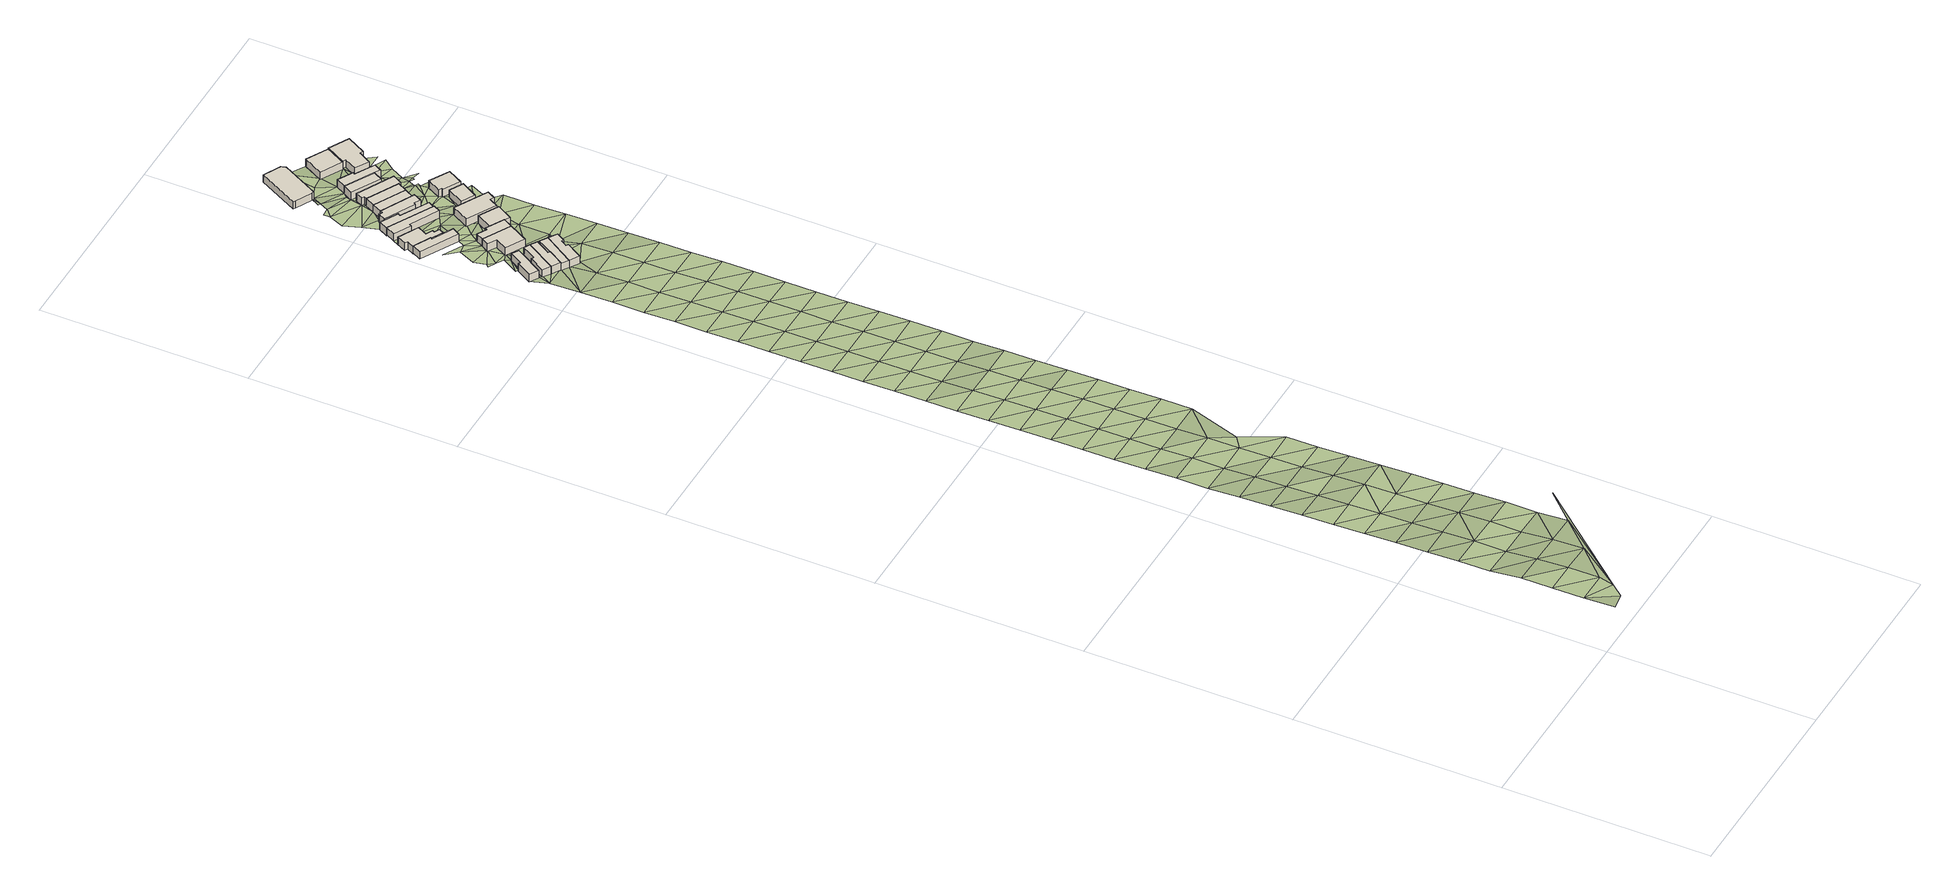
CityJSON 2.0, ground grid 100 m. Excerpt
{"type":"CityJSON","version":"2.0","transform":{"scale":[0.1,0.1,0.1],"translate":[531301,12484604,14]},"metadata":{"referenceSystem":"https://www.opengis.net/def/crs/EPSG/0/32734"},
"CityObjects":{
"building1":{"type":"Building","attributes":{"address":"26 Dove Street Salt River Cape Town","building":"house","building:levels":1,"building_height":4.1,"plus_code":"4FRW3F87+RGH","ground_height":17.75,"roof_height":21.85},"geometry":[{"type":"Solid","lod":"1","boundaries":[[[[0,1,2,3]],[[1,4,5,2]],[[4,6,7,5]],[[6,8,9,7]],[[8,10,11,9]],[[10,0,3,11]],[[3,2,5,7,9,11]],[[10,8,6,4,1,0]]]]}]},
"building2":{"type":"Building","attributes":{"address":"24 Dove Street Salt River Cape Town","building":"house","building:levels":1,"building_height":4.1,"plus_code":"4FRW3F87+RH6","ground_height":17.75,"roof_height":21.85},"geometry":[{"type":"Solid","lod":"1","boundaries":[[[[12,13,14,15]],[[13,16,17,14]],[[16,18,19,17]],[[18,20,21,19]],[[20,22,23,21]],[[22,12,15,23]],[[15,14,17,19,21,23]],[[22,20,18,16,13,12]]]]}]},
"building3":{"type":"Building","attributes":{"address":"22 Dove Street Salt River Cape Town","building":"house","building:levels":1,"building_height":4.1,"plus_code":"4FRW3F87+RHH","ground_height":17.75,"roof_height":21.85},"geometry":[{"type":"Solid","lod":"1","boundaries":[[[[12,24,25,15]],[[24,26,27,25]],[[26,28,29,27]],[[28,30,31,29]],[[30,13,14,31]],[[13,12,15,14]],[[15,25,27,29,31,14]],[[13,30,28,26,24,12]]]]}]},
"building4":{"type":"Building","attributes":{"address":"63 Kingsley Road Salt River Cape Town","building":"house","building:levels":1,"building_height":4.1,"plus_code":"4FRW3F87+XGH","ground_height":16.75,"roof_height":20.85},"geometry":[{"type":"Solid","lod":"1","boundaries":[[[[32,33,34,35]],[[33,36,37,34]],[[36,38,39,37]],[[38,40,41,39]],[[40,42,43,41]],[[42,32,35,43]],[[35,34,37,39,41,43]],[[42,40,38,36,33,32]]]]}]},
"building5":{"type":"Building","attributes":{"address":"20 Dove Street Salt River Cape Town","building":"house","building:levels":1,"building_height":4.1,"plus_code":"4FRW3F87+QHX","ground_height":17.41,"roof_height":21.51},"geometry":[{"type":"Solid","lod":"1","boundaries":[[[[44,45,46,47]],[[45,48,49,46]],[[48,50,51,49]],[[50,52,53,51]],[[52,44,47,53]],[[47,46,49,51,53]],[[52,50,48,45,44]]]]}]},
"building6":{"type":"Building","attributes":{"address":"61 Kingsley Road Salt River Cape Town","building":"house","building:levels":1,"building_height":4.1,"plus_code":"4FRW3F97+2G8","ground_height":16.19,"roof_height":20.29},"geometry":[{"type":"Solid","lod":"1","boundaries":[[[[54,55,56,57]],[[55,58,59,56]],[[58,60,61,59]],[[60,62,63,61]],[[62,64,65,63]],[[64,66,67,65]],[[66,68,69,67]],[[68,70,71,69]],[[70,72,73,71]],[[72,74,75,73]],[[74,54,57,75]],[[57,56,59,61,63,65,67,69,71,73,75]],[[74,72,70,68,66,64,62,60,58,55,54]]]]}]},
"building7":{"type":"Building","attributes":{"address":"18 Dove Street Salt River Cape Town","building":"house","building:levels":1,"building_height":4.1,"plus_code":"4FRW3F87+QJV","ground_height":17.41,"roof_height":21.51},"geometry":[{"type":"Solid","lod":"1","boundaries":[[[[45,76,77,46]],[[76,78,79,77]],[[78,80,81,79]],[[80,82,83,81]],[[82,84,85,83]],[[84,86,87,85]],[[86,48,49,87]],[[48,45,46,49]],[[46,77,79,81,83,85,87,49]],[[48,86,84,82,80,78,76,45]]]]}]},
"building8":{"type":"Building","attributes":{"address":"46 Chatham Road Salt River Cape Town","building":"house","building:levels":1,"building_height":4.1,"plus_code":"4FRW3F87+VJJ","ground_height":17.03,"roof_height":21.13},"geometry":[{"type":"Solid","lod":"1","boundaries":[[[[88,89,90,91]],[[89,92,93,90]],[[92,94,95,93]],[[94,96,97,95]],[[96,98,99,97]],[[98,88,91,99]],[[91,90,93,95,97,99]],[[98,96,94,92,89,88]]]]}]},
"building9":{"type":"Building","attributes":{"address":"44 Chatham Road Salt River Cape Town","building":"house","building:levels":1,"building_height":4.1,"plus_code":"4FRW3F87+WJ2","ground_height":17.03,"roof_height":21.13},"geometry":[{"type":"Solid","lod":"1","boundaries":[[[[88,100,101,91]],[[100,102,103,101]],[[102,104,105,103]],[[104,106,107,105]],[[106,108,109,107]],[[108,89,90,109]],[[89,88,91,90]],[[91,101,103,105,107,109,90]],[[89,108,106,104,102,100,88]]]]}]},
"building10":{"type":"Building","attributes":{"address":"59 Kingsley Road Salt River Cape Town","building":"house","building:levels":1,"building_height":4.1,"plus_code":"4FRW3F97+2HJ","ground_height":16.19,"roof_height":20.29},"geometry":[{"type":"Solid","lod":"1","boundaries":[[[[110,111,112,113]],[[111,114,115,112]],[[114,116,117,115]],[[116,118,119,117]],[[118,120,121,119]],[[120,110,113,121]],[[113,112,115,117,119,121]],[[120,118,116,114,111,110]]]]}]},
"building11":{"type":"Building","attributes":{"address":"57 Kingsley Road Salt River Cape Town","building":"house","building:levels":1,"building_height":4.1,"plus_code":"4FRW3F97+2HX","ground_height":15.47,"roof_height":19.57},"geometry":[{"type":"Solid","lod":"1","boundaries":[[[[122,123,124,125]],[[123,126,127,124]],[[126,128,129,127]],[[128,130,131,129]],[[130,132,133,131]],[[132,122,125,133]],[[125,124,127,129,131,133]],[[132,130,128,126,123,122]]]]}]},
"building12":{"type":"Building","attributes":{"address":"42A Chatham Road Salt River Cape Town","building":"house","building:levels":1,"building_height":4.1,"plus_code":"4FRW3F87+WJH","ground_height":16.65,"roof_height":20.75},"geometry":[{"type":"Solid","lod":"1","boundaries":[[[[134,135,136,137]],[[135,138,139,136]],[[138,140,141,139]],[[140,142,143,141]],[[142,134,137,143]],[[137,136,139,141,143]],[[142,140,138,135,134]]]]}]},
"building13":{"type":"Building","attributes":{"address":"55 Kingsley Road Salt River Cape Town","building":"house","building:levels":1,"building_height":4.1,"plus_code":"4FRW3F97+3H9","ground_height":15.11,"roof_height":19.21},"geometry":[{"type":"Solid","lod":"1","boundaries":[[[[144,145,146,147]],[[145,148,149,146]],[[148,150,151,149]],[[150,152,153,151]],[[152,154,155,153]],[[154,156,157,155]],[[156,158,159,157]],[[158,160,161,159]],[[160,144,147,161]],[[147,146,149,151,153,155,157,159,161]],[[160,158,156,154,152,150,148,145,144]]]]}]},
"building14":{"type":"Building","attributes":{"address":"53 Kingsley Road Salt River Cape Town","building":"house","building:levels":1,"building_height":4.1,"plus_code":"4FRW3F97+3JM","ground_height":15.11,"roof_height":19.21},"geometry":[{"type":"Solid","lod":"1","boundaries":[[[[162,144,147,163]],[[144,160,161,147]],[[160,164,165,161]],[[164,162,163,165]],[[163,147,161,165]],[[164,160,144,162]]]]}]},
"building15":{"type":"Building","attributes":{"address":"42 Chatham Road Salt River Cape Town","building":"house","building:levels":1,"building_height":4.1,"plus_code":"4FRW3F87+XJH","ground_height":16.21,"roof_height":20.31},"geometry":[{"type":"Solid","lod":"1","boundaries":[[[[166,167,168,169]],[[167,170,171,168]],[[170,172,173,171]],[[172,174,175,173]],[[174,176,177,175]],[[176,166,169,177]],[[169,168,171,173,175,177]],[[176,174,172,170,167,166]]]]}]},
"building16":{"type":"Building","attributes":{"address":"51 Kingsley Road Salt River Cape Town","building":"house","building:levels":1,"building_height":4.1,"plus_code":"4FRW3F97+3JV","ground_height":15.11,"roof_height":19.21},"geometry":[{"type":"Solid","lod":"1","boundaries":[[[[178,162,163,179]],[[162,164,165,163]],[[164,180,181,165]],[[180,178,179,181]],[[179,163,165,181]],[[180,164,162,178]]]]}]},
"building17":{"type":"Building","attributes":{"address":"60 Kingsley Road Salt River Cape Town","building":"terrace","building:levels":1,"building:units":"3","building_height":4.1,"plus_code":"4FRW3F97+6HW","ground_height":14.32,"roof_height":18.42},"geometry":[{"type":"Solid","lod":"1","boundaries":[[[[182,183,184,185]],[[183,186,187,184]],[[186,188,189,187]],[[188,190,191,189]],[[190,192,193,191]],[[192,194,195,193]],[[194,182,185,195]],[[185,184,187,189,191,193,195]],[[194,192,190,188,186,183,182]]]]}]},
"building18":{"type":"Building","attributes":{"address":"49 Kingsley Road Salt River Cape Town","building":"house","building:levels":1,"building_height":4.1,"plus_code":"4FRW3F97+4J8","ground_height":15.11,"roof_height":19.21},"geometry":[{"type":"Solid","lod":"1","boundaries":[[[[178,180,181,179]],[[180,196,197,181]],[[196,198,199,197]],[[198,200,201,199]],[[200,202,203,201]],[[202,204,205,203]],[[204,178,179,205]],[[179,181,197,199,201,203,205]],[[204,202,200,198,196,180,178]]]]}]},
"building19":{"type":"Building","attributes":{"address":"Salt River Cape Town","building":"house","building:levels":1,"building_height":4.1,"plus_code":"4FRW3F97+4JW","ground_height":15.11,"roof_height":19.21},"geometry":[{"type":"Solid","lod":"1","boundaries":[[[[206,207,208,209]],[[207,210,211,208]],[[210,212,213,211]],[[212,206,209,213]],[[209,208,211,213]],[[212,210,207,206]]]]}]},
"building20":{"type":"Building","attributes":{"address":"40 Chatham Road Salt River Cape Town","building":"house","building:levels":1,"building_height":4.1,"plus_code":"4FRW3F87+XMW","ground_height":15.99,"roof_height":20.09},"geometry":[{"type":"Solid","lod":"1","boundaries":[[[[214,215,216,217]],[[215,218,219,216]],[[218,220,221,219]],[[220,214,217,221]],[[217,216,219,221]],[[220,218,215,214]]]]}]},
"building21":{"type":"Building","attributes":{"address":"Salt River Cape Town","building":"house","building:levels":1,"building_height":4.1,"plus_code":"4FRW3F97+5M2","ground_height":15.11,"roof_height":19.21},"geometry":[{"type":"Solid","lod":"1","boundaries":[[[[206,212,213,209]],[[212,222,223,213]],[[222,224,225,223]],[[224,226,227,225]],[[226,228,229,227]],[[228,230,231,229]],[[230,206,209,231]],[[209,213,223,225,227,229,231]],[[230,228,226,224,222,212,206]]]]}]},
"building22":{"type":"Building","attributes":{"address":"38 Chatham Road Salt River Cape Town","building":"house","building:levels":1,"building_height":4.1,"plus_code":"4FRW3F97+2PC","ground_height":15.71,"roof_height":19.81},"geometry":[{"type":"Solid","lod":"1","boundaries":[[[[232,233,234,235]],[[233,236,237,234]],[[236,238,239,237]],[[238,240,241,239]],[[240,242,243,241]],[[242,232,235,243]],[[235,234,237,239,241,243]],[[242,240,238,236,233,232]]]]}]},
"building23":{"type":"Building","attributes":{"address":"43 Kingsley Road Salt River Cape Town","building":"house","building:levels":1,"building_height":4.1,"plus_code":"4FRW3F97+6M7","ground_height":14.01,"roof_height":18.11},"geometry":[{"type":"Solid","lod":"1","boundaries":[[[[244,245,246,247]],[[245,248,249,246]],[[248,250,251,249]],[[250,244,247,251]],[[247,246,249,251]],[[250,248,245,244]]]]}]},
"building24":{"type":"Building","attributes":{"address":"78 Pope Street Salt River Cape Town","building":"house","building:levels":1,"building_height":4.1,"plus_code":"4FRW3F97+5PR","ground_height":14.35,"roof_height":18.45},"geometry":[{"type":"Solid","lod":"1","boundaries":[[[[252,253,254,255]],[[253,256,257,254]],[[256,258,259,257]],[[258,260,261,259]],[[260,262,263,261]],[[262,264,265,263]],[[264,266,267,265]],[[266,252,255,267]],[[255,254,257,259,261,263,265,267]],[[266,264,262,260,258,256,253,252]]]]}]},
"terrain1":{"type":"TINRelief","geometry":[{"type":"CompositeSurface","lod":"1","boundaries":[[[268,269,270]],[[271,268,270]],[[268,272,273]],[[271,272,268]],[[274,273,275]],[[275,273,272]],[[274,276,277]],[[276,274,275]],[[278,277,279]],[[271,280,272]],[[279,277,276]],[[280,275,272]],[[278,281,282]],[[276,275,280]],[[279,281,278]],[[283,282,284]],[[285,279,276]],[[284,282,281]],[[280,285,276]],[[286,280,271]],[[287,283,288]],[[289,281,279]],[[288,283,284]],[[279,285,289]],[[287,290,291]],[[290,287,288]],[[284,281,292]],[[281,289,293]],[[294,291,295]],[[280,286,285]],[[288,284,292]],[[290,295,291]],[[281,293,292]],[[271,296,286]],[[294,297,298]],[[289,285,299]],[[288,300,290]],[[294,295,297]],[[293,289,299]],[[300,288,292]],[[299,285,286]],[[301,298,302]],[[302,298,297]],[[290,303,295]],[[293,304,292]],[[300,305,290]],[[301,306,307]],[[304,293,299]],[[297,295,303]],[[306,301,302]],[[290,305,303]],[[308,300,292]],[[309,307,310]],[[308,292,304]],[[302,297,311]],[[310,307,306]],[[305,300,312]],[[311,297,303]],[[309,313,314]],[[300,308,312]],[[302,315,306]],[[313,309,310]],[[315,302,311]],[[316,314,317]],[[305,318,303]],[[312,319,305]],[[310,306,320]],[[314,313,317]],[[311,303,318]],[[320,306,315]],[[305,319,318]],[[316,321,322]],[[310,323,313]],[[317,321,316]],[[324,315,311]],[[323,310,320]],[[325,322,326]],[[324,311,318]],[[317,313,327]],[[321,326,322]],[[328,320,315]],[[327,313,323]],[[325,329,330]],[[328,315,324]],[[317,331,321]],[[326,329,325]],[[323,320,332]],[[331,317,327]],[[330,333,334]],[[323,335,327]],[[332,320,328]],[[326,321,336]],[[329,333,330]],[[323,332,335]],[[336,321,331]],[[337,334,338]],[[329,326,339]],[[333,338,334]],[[339,326,336]],[[340,327,335]],[[337,341,342]],[[327,340,331]],[[329,343,333]],[[338,341,337]],[[331,340,336]],[[343,329,339]],[[344,342,345]],[[338,333,346]],[[341,345,342]],[[339,336,347]],[[346,333,343]],[[344,348,349]],[[347,336,340]],[[338,350,341]],[[345,348,344]],[[343,339,351]],[[350,338,346]],[[352,349,353]],[[351,339,347]],[[345,341,354]],[[353,349,348]],[[355,346,343]],[[354,341,350]],[[356,352,357]],[[355,343,351]],[[345,358,348]],[[353,357,352]],[[350,346,359]],[[358,345,354]],[[356,360,361]],[[359,346,355]],[[353,348,362]],[[357,360,356]],[[363,354,350]],[[348,358,362]],[[364,361,365]],[[363,350,359]],[[357,353,366]],[[361,360,365]],[[354,367,358]],[[366,353,362]],[[364,368,369]],[[367,354,363]],[[357,370,360]],[[365,368,364]],[[371,362,358]],[[370,357,366]],[[369,372,373]],[[371,358,367]],[[360,374,365]],[[368,372,369]],[[375,366,362]],[[370,374,360]],[[376,373,377]],[[375,362,371]],[[368,365,378]],[[372,377,373]],[[370,366,379]],[[378,365,374]],[[376,380,381]],[[366,375,379]],[[372,368,382]],[[377,380,376]],[[374,370,383]],[[368,378,382]],[[384,381,385]],[[383,370,379]],[[372,386,377]],[[380,385,381]],[[374,387,378]],[[386,372,382]],[[388,389,390]],[[384,391,390]],[[387,374,383]],[[388,390,392]],[[380,377,393]],[[394,392,390]],[[395,384,385]],[[396,382,378]],[[393,377,386]],[[391,394,390]],[[384,395,397]],[[20,388,392]],[[384,397,391]],[[396,378,387]],[[380,398,385]],[[399,400,401]],[[402,403,404]],[[400,405,401]],[[382,406,386]],[[398,380,393]],[[388,20,4]],[[401,407,399]],[[406,382,396]],[[408,404,409]],[[395,385,410]],[[403,409,404]],[[407,411,403]],[[397,395,412]],[[20,18,16]],[[413,393,386]],[[407,401,411]],[[409,414,408]],[[385,398,410]],[[16,4,20]],[[403,411,409]],[[411,401,4]],[[413,386,406]],[[415,416,414]],[[411,4,16]],[[417,412,395]],[[393,418,398]],[[89,414,409]],[[417,395,410]],[[409,411,419]],[[26,30,28]],[[415,414,89]],[[16,420,411]],[[421,422,423]],[[418,393,413]],[[111,70,114]],[[16,13,420]],[[424,30,26]],[[108,415,89]],[[415,108,425]],[[420,13,30]],[[423,422,426]],[[427,114,70]],[[428,410,398]],[[429,430,412]],[[431,432,427]],[[30,424,420]],[[417,429,412]],[[433,432,434]],[[435,430,436]],[[398,418,428]],[[436,437,435]],[[423,426,433]],[[108,438,425]],[[425,438,426]],[[427,116,114]],[[430,429,436]],[[108,106,104]],[[104,438,108]],[[410,439,417]],[[432,440,427]],[[433,440,432]],[[441,420,424]],[[440,433,426]],[[424,48,441]],[[132,442,443]],[[429,86,436]],[[439,410,428]],[[132,444,442]],[[445,426,438]],[[446,444,132]],[[116,427,447]],[[48,86,441]],[[426,445,440]],[[438,104,142]],[[448,443,202]],[[449,429,417]],[[450,88,420]],[[427,440,447]],[[104,102,142]],[[442,162,443]],[[441,450,420]],[[448,202,451]],[[452,451,453]],[[445,438,142]],[[145,144,442]],[[449,417,439]],[[454,455,446]],[[86,429,456]],[[446,457,444]],[[442,144,162]],[[88,458,100]],[[202,443,162]],[[445,174,440]],[[88,450,458]],[[453,451,207]],[[174,447,440]],[[457,446,455]],[[441,86,459]],[[460,455,454]],[[449,456,429]],[[142,461,445]],[[451,202,207]],[[462,463,464]],[[465,447,174]],[[463,453,466]],[[202,162,178]],[[458,450,140]],[[459,450,441]],[[460,457,455]],[[459,86,456]],[[467,464,463]],[[178,204,202]],[[466,453,207]],[[142,140,461]],[[468,469,457]],[[174,470,465]],[[460,468,457]],[[202,200,207]],[[467,463,206]],[[465,470,460]],[[206,463,466]],[[174,471,470]],[[450,472,140]],[[473,471,174]],[[466,207,206]],[[468,460,474]],[[450,459,472]],[[461,140,475]],[[467,206,230]],[[470,476,460]],[[468,474,477]],[[200,210,207]],[[467,230,478]],[[479,477,164]],[[461,475,480]],[[471,481,470]],[[174,482,473]],[[474,460,483]],[[476,483,460]],[[474,164,477]],[[478,188,467]],[[470,481,476]],[[484,475,140]],[[484,140,472]],[[483,476,485]],[[200,198,210]],[[486,478,230]],[[164,196,180]],[[474,487,164]],[[488,474,483]],[[484,482,475]],[[164,487,196]],[[478,486,188]],[[481,489,476]],[[482,490,473]],[[491,474,488]],[[474,491,487]],[[489,481,220]],[[490,220,473]],[[487,492,196]],[[230,493,486]],[[491,494,487]],[[196,495,198]],[[230,228,493]],[[495,196,492]],[[226,496,228]],[[198,222,210]],[[222,212,210]],[[188,486,245]],[[491,488,497]],[[228,496,498]],[[496,226,224]],[[499,198,495]],[[222,198,499]],[[497,488,500]],[[498,493,228]],[[232,500,488]],[[495,501,502]],[[499,495,502]],[[498,496,503]],[[503,496,224]],[[499,504,222]],[[493,498,505]],[[222,504,224]],[[506,499,502]],[[224,507,503]],[[507,224,504]],[[503,508,509]],[[508,503,510]]]}]}
},
"vertices":[
[69,5193,46],[112,5168,46],[112,5168,87],[69,5193,87],[193,5304,46],[193,5304,87],[160,5324,46],[160,5324,87],[124,5263,46],[124,5263,87],[114,5268,46],[114,5268,87],
[159,5133,46],[248,5279,46],[248,5279,87],[159,5133,87],[220,5294,46],[220,5294,87],[179,5227,46],[179,5227,87],[169,5233,46],[169,5233,87],[123,5157,46],[123,5157,87],
[201,5107,46],[201,5107,87],[247,5182,46],[247,5182,87],[237,5188,46],[237,5188,87],[280,5259,46],[280,5259,87],
[26,5727,36],[3,5684,36],[3,5684,77],[26,5727,77],[183,5587,36],[183,5587,77],[205,5624,36],[205,5624,77],[105,5676,36],[105,5676,77],[109,5683,36],[109,5683,77],
[201,5107,42],[234,5085,42],[234,5085,83],[201,5107,83],[328,5233,42],[328,5233,83],[292,5256,42],[292,5256,83],[247,5182,42],[247,5182,83],
[26,5727,30],[109,5683,30],[109,5683,71],[26,5727,71],[168,5654,30],[168,5654,71],[181,5678,30],[181,5678,71],[155,5691,30],[155,5691,71],[160,5701,30],[160,5701,71],[128,5717,30],[128,5717,71],[152,5764,30],[152,5764,71],[55,5814,30],[55,5814,71],[33,5770,30],[33,5770,71],[46,5763,30],[46,5763,71],
[279,5057,42],[279,5057,83],[328,5135,42],[328,5135,83],[317,5142,42],[317,5142,83],[335,5171,42],[335,5171,83],[343,5166,42],[343,5166,83],[369,5207,42],[369,5207,83],
[329,5410,39],[197,5482,39],[197,5482,80],[329,5410,80],[176,5447,39],[176,5447,80],[218,5424,39],[218,5424,80],[187,5367,39],[187,5367,80],[278,5317,39],[278,5317,80],
[354,5455,39],[354,5455,80],[287,5492,39],[287,5492,80],[267,5502,39],[267,5502,80],[261,5492,39],[261,5492,80],[216,5517,39],[216,5517,80],
[91,5885,30],[66,5839,30],[66,5839,71],[91,5885,71],[147,5796,30],[147,5796,71],[153,5807,30],[153,5807,71],[290,5734,30],[290,5734,71],[308,5768,30],[308,5768,71],
[91,5885,23],[308,5768,23],[308,5768,64],[91,5885,64],[327,5802,23],[327,5802,64],[194,5874,23],[194,5874,64],[200,5886,23],[200,5886,64],[115,5931,23],[115,5931,64],
[287,5492,35],[354,5455,35],[354,5455,76],[287,5492,76],[381,5440,35],[381,5440,76],[424,5516,35],[424,5516,76],[330,5568,35],[330,5568,76],
[186,5965,19],[180,5952,19],[180,5952,60],[186,5965,60],[165,5960,19],[165,5960,60],[147,5925,19],[147,5925,60],[293,5850,19],[293,5850,60],[298,5859,19],[298,5859,60],[328,5843,19],[328,5843,60],[348,5882,19],[348,5882,60],[336,5888,19],[336,5888,60],
[208,6010,19],[208,6010,60],[359,5930,19],[359,5930,60],
[430,5530,30],[454,5573,30],[454,5573,71],[430,5530,71],[472,5563,30],[472,5563,71],[494,5603,30],[494,5603,71],[337,5688,30],[337,5688,71],[292,5605,30],[292,5605,71],
[232,6055,19],[232,6055,60],[383,5975,19],[383,5975,60],
[92,6322,12],[167,6283,12],[167,6283,52],[92,6322,52],[179,6278,12],[179,6278,52],[272,6457,12],[272,6457,52],[266,6480,12],[266,6480,52],[182,6523,12],[182,6523,52],[81,6328,12],[81,6328,52],
[394,5970,19],[394,5970,60],[418,6016,19],[418,6016,60],[243,6107,19],[243,6107,60],[226,6073,19],[226,6073,60],[238,6067,19],[238,6067,60],
[263,6176,19],[237,6132,19],[237,6132,60],[263,6176,60],[376,6056,19],[376,6056,60],[400,6100,19],[400,6100,60],
[434,5758,28],[389,5679,28],[389,5679,69],[434,5758,69],[452,5644,28],[452,5644,69],[497,5723,28],[497,5723,69],
[427,6084,19],[427,6084,60],[448,6121,19],[448,6121,60],[355,6173,19],[355,6173,60],[360,6182,19],[360,6182,60],[288,6222,19],[288,6222,60],
[546,5813,25],[452,5865,25],[452,5865,66],[546,5813,66],[417,5800,25],[417,5800,66],[430,5793,25],[430,5793,66],[426,5785,25],[426,5785,66],[507,5741,25],[507,5741,66],
[463,6353,8],[361,6408,8],[361,6408,49],[463,6353,49],[310,6314,8],[310,6314,49],[413,6259,8],[413,6259,49],
[463,6353,12],[413,6259,12],[413,6259,53],[463,6353,53],[428,6251,12],[428,6251,53],[396,6192,12],[396,6192,53],[462,6156,12],[462,6156,53],[495,6216,12],[495,6216,53],[510,6208,12],[510,6208,53],[560,6301,12],[560,6301,53],
[93,157,183],[93,7,190],[176,21,184],[225,82,184],[244,157,183],[93,307,181],[93,457,179],[244,307,181],[244,457,172],[93,607,161],[93,757,161],[244,607,157],[394,307,174],[244,757,157],[93,907,155],[93,1057,149],[244,907,151],[394,457,167],[544,457,160],[93,1207,142],[244,1057,145],[394,607,153],[244,1207,139],[93,1357,136],[394,907,146],[394,757,153],[93,1507,132],[244,1357,133],[694,607,143],[244,1507,126],[93,1657,126],[544,607,148],[394,1057,140],[93,1807,118],[244,1657,120],[394,1357,132],[544,757,148],[394,1207,136],[244,1807,114],[93,1957,109],[544,907,142],[93,2107,109],[244,1957,106],[394,1507,124],[544,1057,137],[244,2107,106],[93,2257,102],[394,1657,115],[93,2407,99],[244,2257,101],[544,1357,127],[544,1207,134],[394,1807,111],[244,2407,98],[93,2557,98],[394,1957,106],[544,1507,120],[93,2707,96],[244,2557,98],[394,2107,106],[544,1657,114],[244,2707,97],[93,2857,93],[394,2257,99],[544,1807,111],[244,2857,92],[93,3007,88],[454,2003,106],[394,2407,98],[93,3157,84],[244,3007,87],[394,2557,96],[544,2257,96],[244,3157,83],[93,3307,81],[394,2707,95],[93,3457,81],[244,3307,76],[394,2857,91],[544,2407,95],[244,3457,76],[93,3607,77],[394,3007,85],[544,2557,92],[93,3757,75],[244,3607,73],[394,3157,82],[544,2707,90],[93,3907,75],[244,3757,73],[394,3307,74],[544,2857,86],[244,3907,72],[93,4057,72],[394,3457,74],[544,3007,82],[93,4207,70],[244,4057,71],[394,3607,72],[544,3157,80],[244,4207,68],[93,4357,68],[394,3757,70],[544,3307,73],[244,4357,66],[93,4507,68],[394,3907,68],[544,3457,73],[93,4657,63],[244,4507,64],[394,4057,68],[544,3607,73],[244,4657,60],[93,4807,63],[394,4207,67],[544,3757,68],[93,4957,60],[244,4807,60],[394,4357,66],[544,3907,64],[112,5168,51],[69,5193,48],[93,5107,51],[201,5107,50],[123,5157,51],[394,4507,63],[159,5133,51],[244,4957,55],[544,4057,64],[234,5085,50],[394,4657,57],[103,5274,48],[114,5268,48],[160,5324,48],[81,5394,44],[115,5375,44],[93,5407,44],[124,5263,48],[544,4207,63],[151,5354,44],[78,5466,44],[176,5447,43],[394,4807,57],[187,5367,43],[279,5057,50],[544,4357,64],[119,5547,40],[165,5553,40],[68,5606,40],[394,4957,55],[544,4507,61],[218,5424,43],[278,5317,46],[109,5683,37],[105,5676,37],[168,5654,37],[292,5256,46],[183,5587,39],[205,5624,39],[152,5764,37],[544,4657,55],[394,5107,49],[328,5135,49],[128,5717,37],[160,5701,37],[181,5678,34],[155,5691,37],[317,5142,50],[343,5166,49],[335,5171,49],[244,5557,39],[544,4807,55],[244,5707,34],[394,5257,42],[165,5960,23],[93,6007,23],[147,5925,30],[292,5605,39],[200,5886,30],[290,5734,34],[63,6084,23],[544,4957,50],[394,5407,39],[93,6157,23],[93,6188,23],[132,6190,23],[194,5874,30],[244,5857,30],[544,5107,47],[293,5850,30],[381,5440,39],[544,5257,42],[327,5802,28],[430,5530,35],[143,6239,20],[154,6233,20],[167,6283,20],[308,5768,34],[244,6157,19],[179,6278,15],[328,5843,28],[298,5859,30],[394,5707,30],[389,5679,30],[544,5407,36],[452,5644,30],[394,5857,28],[472,5563,32],[426,5785,28],[348,5882,28],[244,6307,15],[336,5888,28],[454,5573,35],[434,5758,30],[494,5603,32],[417,5800,28],[544,5557,32],[430,5793,28],[310,6314,15],[438,5923,28],[452,5865,28],[507,5741,28],[544,5707,28],[444,5903,28],[447,5941,19],[413,6259,14],[451,5916,28],[459,5962,19],[394,6157,19],[519,5864,25],[396,6192,19],[469,6002,16],[513,5852,25],[483,5950,16],[489,5962,16],[462,6156,19],[503,6066,16],[428,6251,14],[528,5952,16],[542,6118,16],[510,6208,16],[495,6216,16],[544,6157,16]
]}
